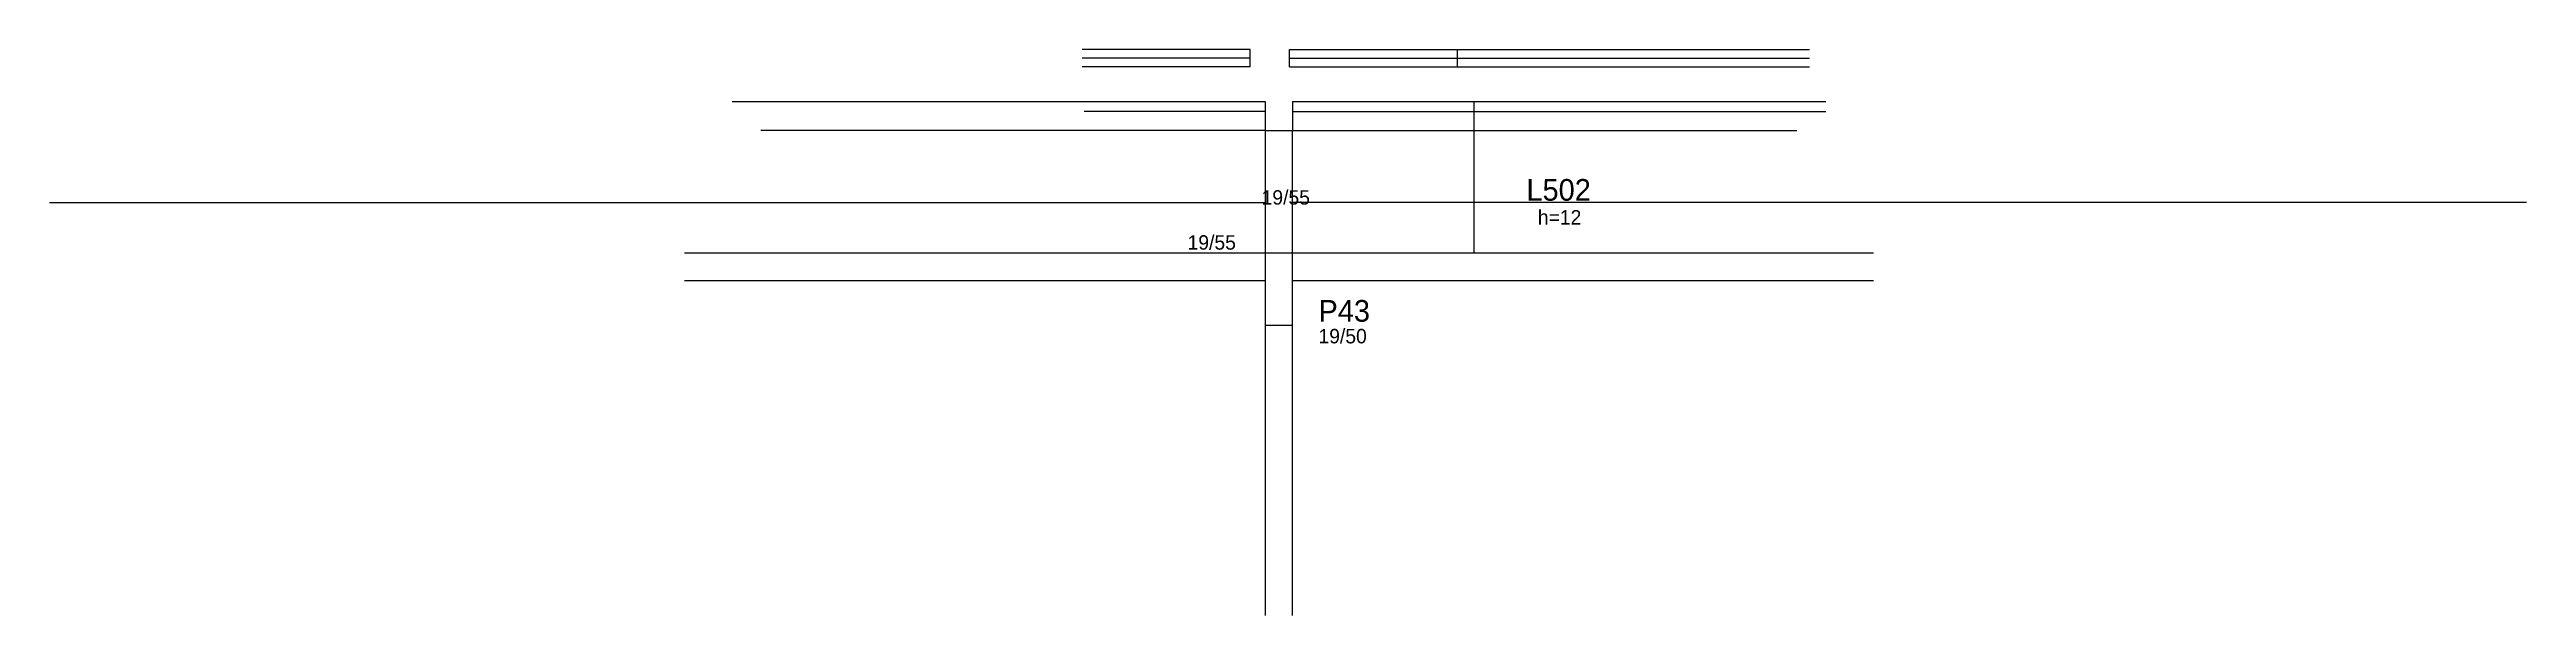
# Model space of a CAD drawing. Header units: metres. Extents: x 3627 to 5344, y 3266 to 3658.
import ezdxf

# ---------------------------------------------------------------- set-up
doc = ezdxf.new("R2010")
doc.units = ezdxf.units.M
for name, color, linetype in [('3', 7, 'Continuous'), ('4', 7, 'Continuous'), ('7', 7, 'Continuous'), ('Painéis', 7, 'Continuous'), ('SARR_2.2x7', 7, 'Continuous')]:
    doc.layers.add(name, color=color, linetype=linetype)

msp = doc.modelspace()

# ---------------------------------------------------------------- linework, layer by layer
at = {"layer": '3', "color": 7, "lineweight": 25}
for p, q in [((4469.7, 3601.9), (4120.2, 3601.9)), ((4488.7, 3601.9), (4838.2, 3601.9))]:
    msp.add_line(p, q, dxfattribs=at)
for points in [[(4469.7, 3601.9), (4469.7, 3516.9)], [(4469.7, 3601.9), (4488.7, 3601.9)], [(4488.7, 3516.9), (4488.7, 3601.9)], [(4469.7, 3516.9), (4067.2, 3516.9)], [(4891.2, 3516.9), (4488.7, 3516.9)], [(4067.2, 3497.9), (4469.7, 3497.9)], [(4488.7, 3497.9), (4891.2, 3497.9)], [(4469.7, 3466.9), (4469.7, 3265.9)], [(4488.7, 3265.9), (4488.7, 3466.9)]]:
    msp.add_lwpolyline(points, dxfattribs=at)
at = {"layer": '7', "color": 7, "lineweight": 25}
msp.add_lwpolyline([(4469.7, 3466.9), (4488.7, 3466.9), (4488.7, 3516.9), (4469.7, 3516.9), (4469.7, 3466.9)], dxfattribs=at)
at = {"layer": 'Painéis', "color": 7, "lineweight": 25}
for p, q in [((4459.3, 3657.9), (4342.8, 3657.9)), ((4459.3, 3645.9), (4459.3, 3657.9)), ((4486.4, 3657.9), (4602.9, 3657.9)), ((4486.4, 3645.9), (4486.4, 3657.9)), ((4602.9, 3657.9), (4846.9, 3657.9)), ((4602.9, 3645.9), (4602.9, 3657.9)), ((4602.9, 3645.9), (4602.9, 3657.9)), ((4459.3, 3645.9), (4342.8, 3645.9)), ((4486.4, 3645.9), (4602.9, 3645.9)), ((4602.9, 3645.9), (4846.9, 3645.9)), ((4100.2, 3621.9), (4469.7, 3621.9)), ((4469.7, 3621.9), (4469.7, 3601.9)), ((4488.7, 3621.9), (4488.7, 3601.9)), ((4488.7, 3621.9), (4858.2, 3621.9)), ((4614.2, 3621.9), (4614.2, 3516.9)), ((3627.2, 3551.9), (4469.7, 3551.9)), ((5343.7, 3551.9), (4488.7, 3551.9))]:
    msp.add_line(p, q, dxfattribs=at)
at = {"layer": 'SARR_2.2x7', "color": 7, "lineweight": 25}
for p, q in [((4459.3, 3651.9), (4342.8, 3651.9)), ((4486.4, 3651.9), (4602.9, 3651.9)), ((4602.9, 3651.9), (4846.9, 3651.9)), ((4469.7, 3614.9), (4344.2, 3614.9)), ((4488.7, 3614.9), (4614.2, 3614.9)), ((4614.2, 3614.9), (4858.2, 3614.9))]:
    msp.add_line(p, q, dxfattribs=at)

# ---------------------------------------------------------------- texts
at = {"layer": '3', "color": 7, "lineweight": 25}
for s, p in [('19/55', (4467.2, 3550.5)), ('h=12', (4658.6, 3536.7)), ('19/55', (4415.9, 3519.3)), ('19/50', (4506.6, 3454.4))]:
    msp.add_text(s, height=10, dxfattribs=at).set_placement(p)
at = {"layer": '4', "color": 7, "lineweight": 25}
for s, p in [('L502', (4650.7, 3553.2)), ('P43', (4506.6, 3469.4))]:
    msp.add_text(s, height=15, dxfattribs=at).set_placement(p)

doc.saveas('drawing.dxf')
